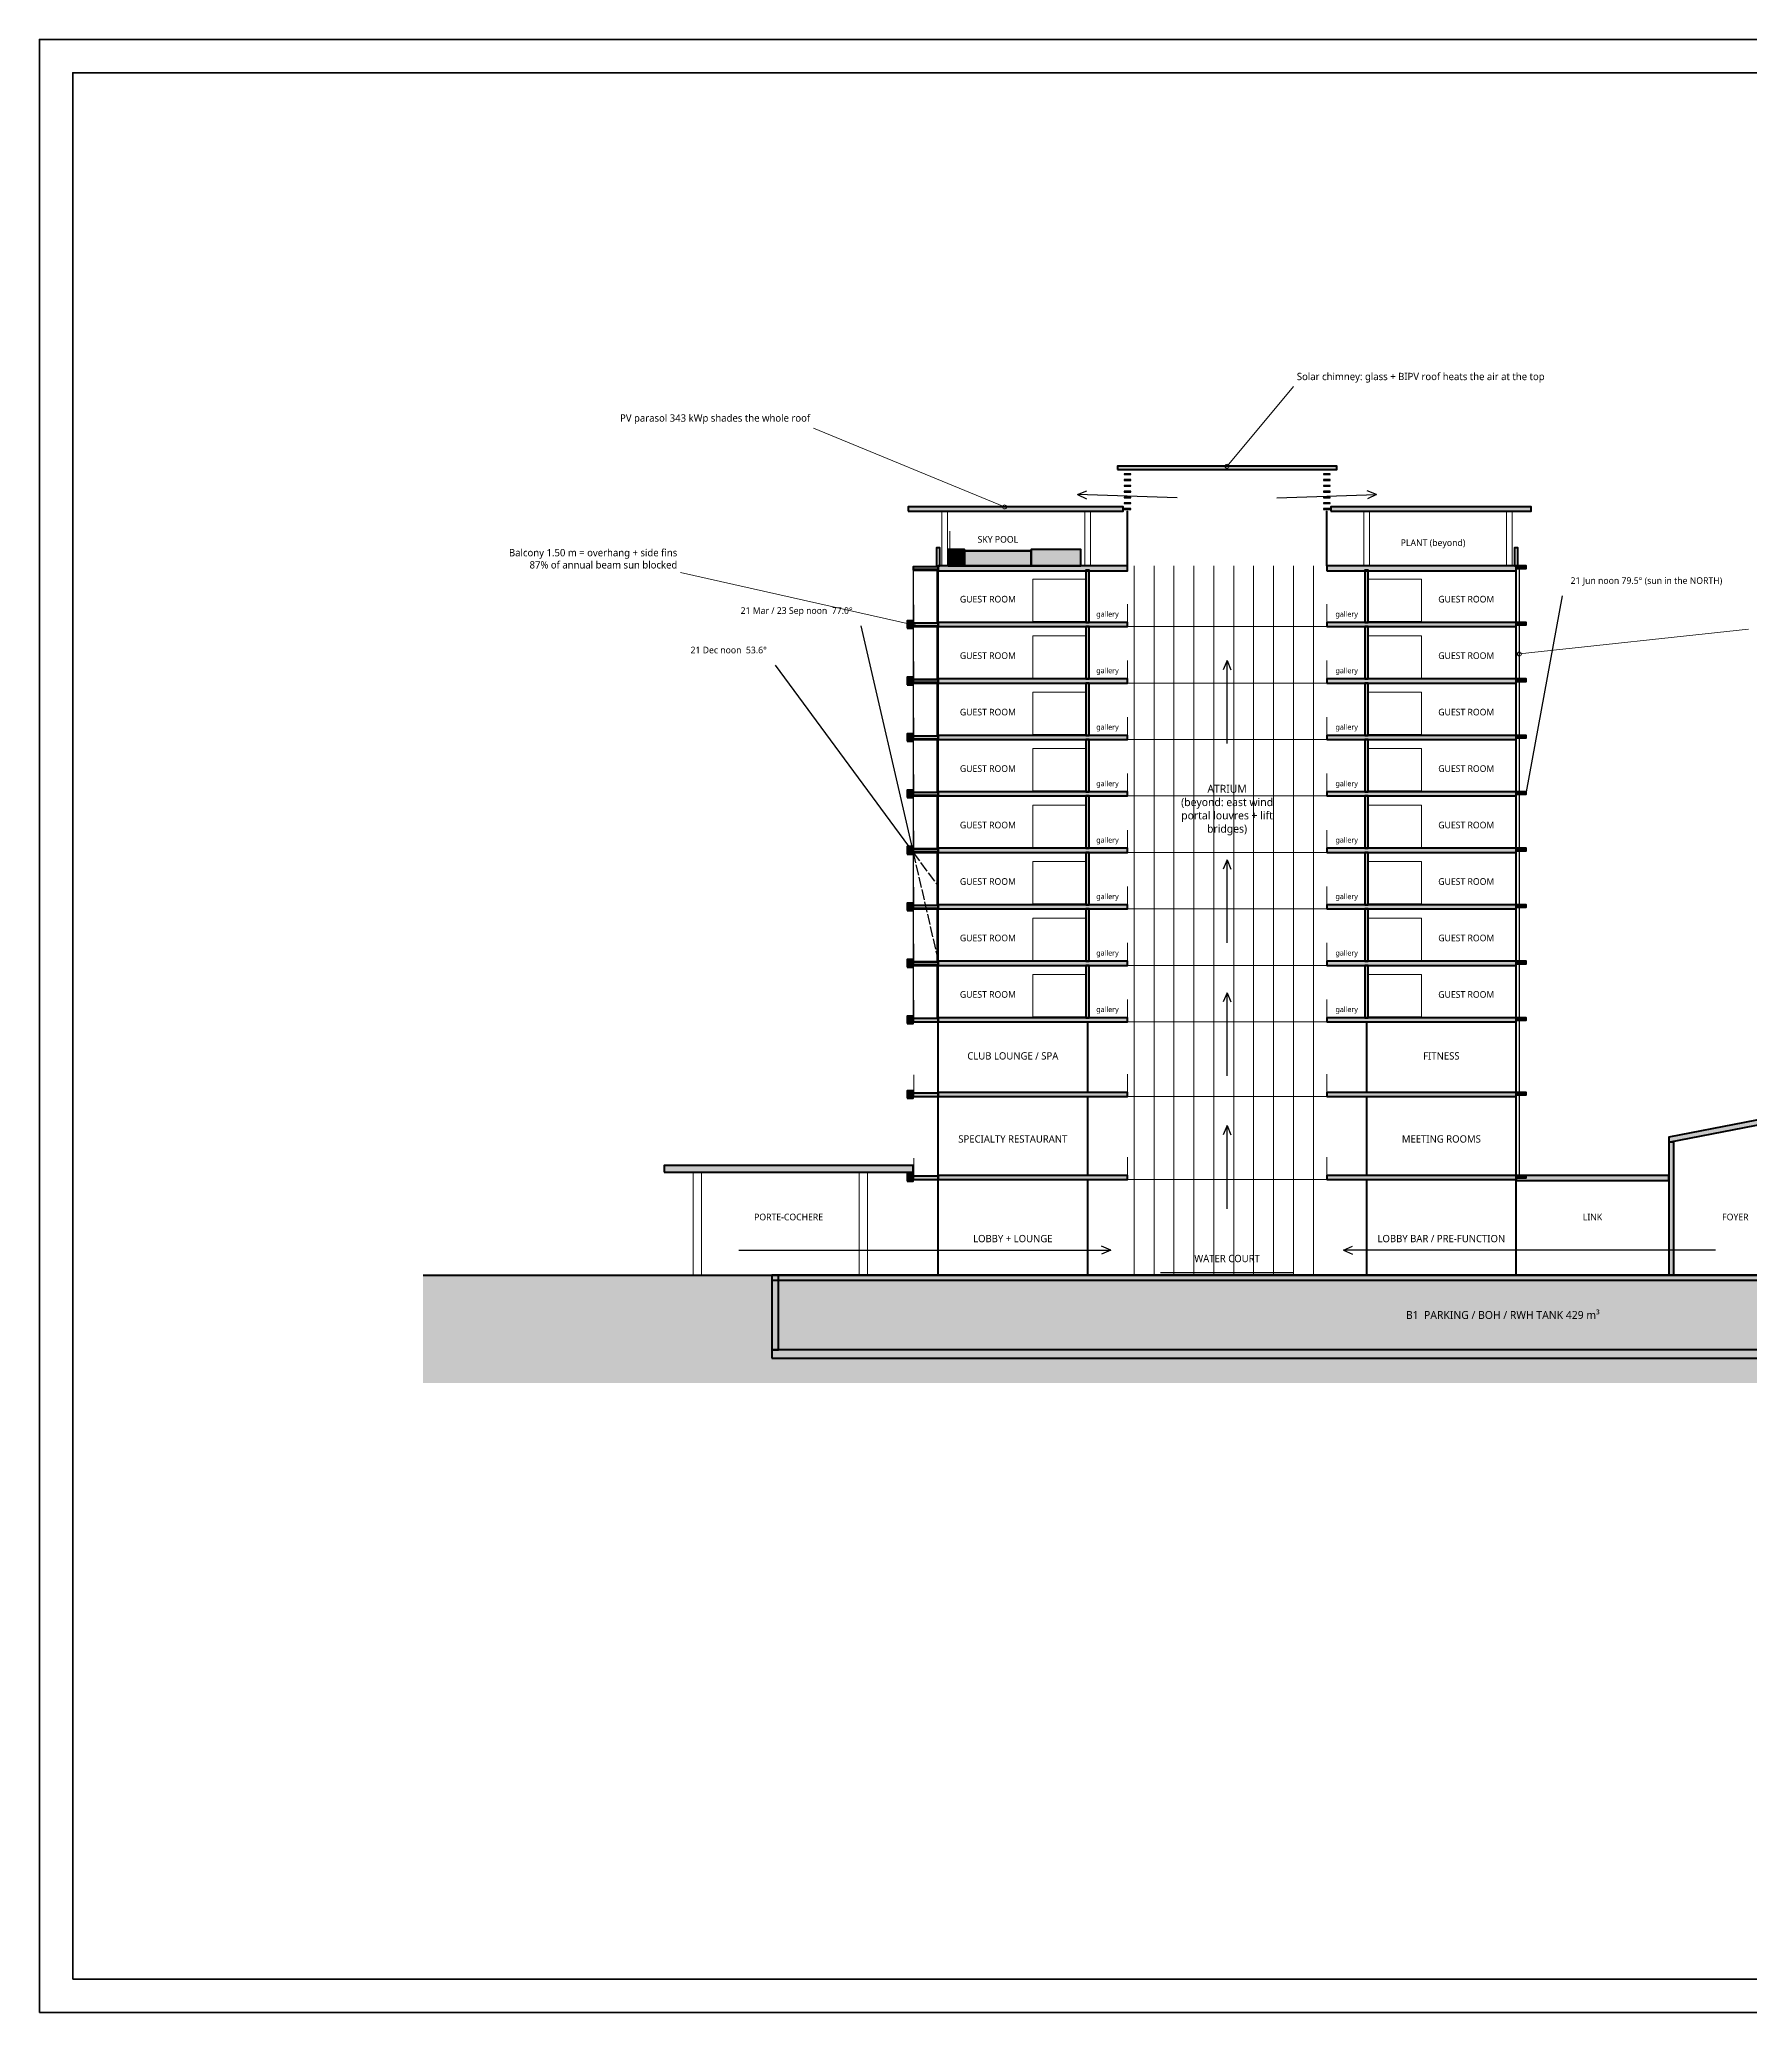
# Model space of a CAD drawing. Header units: metres. Extents: x -18 to 150, y -44 to 74.
# Drawn here: x -18.1 to 84.9, y -44.4 to 74.4 of the extents above; entities that cross this region are included whole.
import ezdxf
from ezdxf.enums import TextEntityAlignment as Align

# ---------------------------------------------------------------- set-up
doc = ezdxf.new("R2010")
doc.units = ezdxf.units.M
doc.header["$LTSCALE"] = 0.5
doc.linetypes.add('DASHED', pattern=[1.524, 1.27, -0.254])
for name, color, linetype, lineweight in [('A-AIR', 5, 'Continuous', 30), ('A-ANNO', 7, 'Continuous', 18), ('A-BEYOND', 8, 'Continuous', 13), ('A-GLAZ', 4, 'Continuous', 18), ('A-HATCH', 8, 'Continuous', 0), ('A-SECT', 7, 'Continuous', 70), ('A-SHAD', 30, 'Continuous', 25), ('A-SUN', 1, 'Continuous', 25), ('A-TTLB', 7, 'Continuous', 35), ('A-WALL', 7, 'Continuous', 50), ('L-WATR', 5, 'Continuous', 25)]:
    doc.layers.add(name, color=color, linetype=linetype, lineweight=lineweight)
doc.styles.add('OpenSans', font='OpenSans-Regular.ttf')

msp = doc.modelspace()

# ---------------------------------------------------------------- hatches: boundary and pattern name
at = {"layer": 'A-HATCH'}
for color, points in [(5, [(46.8, 48.5), (60, 48.5), (60, 48.7), (46.8, 48.7)]), (5, [(34.2, 46), (47.15, 46), (47.15, 46.25), (34.2, 46.25)]), (5, [(59.65, 46), (71.7, 46), (71.7, 46.25), (59.65, 46.25)]), (33, [(36.6, 42.7), (37.6, 42.7), (37.6, 43.7), (36.6, 43.7)]), (7, [(37.6, 42.7), (41.6, 42.7), (41.6, 43.6), (37.6, 43.6)]), (33, [(41.6, 42.7), (44.6, 42.7), (44.6, 43.7), (41.6, 43.7)]), (7, [(34.5, 42.45), (36, 42.45), (36, 42.65), (34.5, 42.65)]), (7, [(36, 42.4), (47.4, 42.4), (47.4, 42.7), (36, 42.7)]), (253, [(44.9, 39.3), (45.1, 39.3), (45.1, 42.45), (44.9, 42.45)]), (7, [(59.4, 42.4), (70.8, 42.4), (70.8, 42.7), (59.4, 42.7)]), (253, [(61.7, 39.3), (61.9, 39.3), (61.9, 42.45), (61.7, 42.45)]), (7, [(70.8, 42.55), (71.4, 42.55), (71.4, 42.7), (70.8, 42.7)]), (3, [(34.14, 38.95), (34.5, 38.95), (34.5, 39.4), (34.14, 39.4)]), (7, [(34.5, 39.05), (36, 39.05), (36, 39.25), (34.5, 39.25)]), (7, [(36, 39.05), (47.4, 39.05), (47.4, 39.3), (36, 39.3)]), (7, [(59.4, 39.05), (70.8, 39.05), (70.8, 39.3), (59.4, 39.3)]), (7, [(70.8, 39.15), (71.4, 39.15), (71.4, 39.3), (70.8, 39.3)]), (253, [(44.9, 35.9), (45.1, 35.9), (45.1, 39.05), (44.9, 39.05)]), (253, [(61.7, 35.9), (61.9, 35.9), (61.9, 39.05), (61.7, 39.05)]), (3, [(34.14, 35.55), (34.5, 35.55), (34.5, 36), (34.14, 36)]), (7, [(34.5, 35.65), (36, 35.65), (36, 35.85), (34.5, 35.85)]), (7, [(36, 35.65), (47.4, 35.65), (47.4, 35.9), (36, 35.9)]), (253, [(44.9, 32.5), (45.1, 32.5), (45.1, 35.65), (44.9, 35.65)]), (7, [(59.4, 35.65), (70.8, 35.65), (70.8, 35.9), (59.4, 35.9)]), (253, [(61.7, 32.5), (61.9, 32.5), (61.9, 35.65), (61.7, 35.65)]), (7, [(70.8, 35.75), (71.4, 35.75), (71.4, 35.9), (70.8, 35.9)]), (3, [(34.14, 32.15), (34.5, 32.15), (34.5, 32.6), (34.14, 32.6)]), (7, [(34.5, 32.25), (36, 32.25), (36, 32.45), (34.5, 32.45)]), (7, [(36, 32.25), (47.4, 32.25), (47.4, 32.5), (36, 32.5)]), (253, [(44.9, 29.1), (45.1, 29.1), (45.1, 32.25), (44.9, 32.25)]), (7, [(59.4, 32.25), (70.8, 32.25), (70.8, 32.5), (59.4, 32.5)]), (253, [(61.7, 29.1), (61.9, 29.1), (61.9, 32.25), (61.7, 32.25)]), (7, [(70.8, 32.35), (71.4, 32.35), (71.4, 32.5), (70.8, 32.5)]), (3, [(34.14, 28.75), (34.5, 28.75), (34.5, 29.2), (34.14, 29.2)]), (7, [(34.5, 28.85), (36, 28.85), (36, 29.05), (34.5, 29.05)]), (7, [(36, 28.85), (47.4, 28.85), (47.4, 29.1), (36, 29.1)]), (253, [(44.9, 25.7), (45.1, 25.7), (45.1, 28.85), (44.9, 28.85)]), (7, [(59.4, 28.85), (70.8, 28.85), (70.8, 29.1), (59.4, 29.1)]), (253, [(61.7, 25.7), (61.9, 25.7), (61.9, 28.85), (61.7, 28.85)]), (7, [(70.8, 28.95), (71.4, 28.95), (71.4, 29.1), (70.8, 29.1)]), (3, [(34.14, 25.35), (34.5, 25.35), (34.5, 25.8), (34.14, 25.8)]), (7, [(34.5, 25.45), (36, 25.45), (36, 25.65), (34.5, 25.65)]), (7, [(36, 25.45), (47.4, 25.45), (47.4, 25.7), (36, 25.7)]), (253, [(44.9, 22.3), (45.1, 22.3), (45.1, 25.45), (44.9, 25.45)]), (7, [(59.4, 25.45), (70.8, 25.45), (70.8, 25.7), (59.4, 25.7)]), (253, [(61.7, 22.3), (61.9, 22.3), (61.9, 25.45), (61.7, 25.45)]), (7, [(70.8, 25.55), (71.4, 25.55), (71.4, 25.7), (70.8, 25.7)]), (3, [(34.14, 21.95), (34.5, 21.95), (34.5, 22.4), (34.14, 22.4)]), (7, [(34.5, 22.05), (36, 22.05), (36, 22.25), (34.5, 22.25)]), (7, [(36, 22.05), (47.4, 22.05), (47.4, 22.3), (36, 22.3)]), (253, [(44.9, 18.9), (45.1, 18.9), (45.1, 22.05), (44.9, 22.05)]), (7, [(59.4, 22.05), (70.8, 22.05), (70.8, 22.3), (59.4, 22.3)]), (253, [(61.7, 18.9), (61.9, 18.9), (61.9, 22.05), (61.7, 22.05)]), (7, [(70.8, 22.15), (71.4, 22.15), (71.4, 22.3), (70.8, 22.3)]), (3, [(34.14, 18.55), (34.5, 18.55), (34.5, 19), (34.14, 19)]), (7, [(34.5, 18.65), (36, 18.65), (36, 18.85), (34.5, 18.85)]), (7, [(36, 18.65), (47.4, 18.65), (47.4, 18.9), (36, 18.9)]), (253, [(44.9, 15.5), (45.1, 15.5), (45.1, 18.65), (44.9, 18.65)]), (7, [(59.4, 18.65), (70.8, 18.65), (70.8, 18.9), (59.4, 18.9)]), (253, [(61.7, 15.5), (61.9, 15.5), (61.9, 18.65), (61.7, 18.65)]), (7, [(70.8, 18.75), (71.4, 18.75), (71.4, 18.9), (70.8, 18.9)]), (3, [(34.14, 15.15), (34.5, 15.15), (34.5, 15.6), (34.14, 15.6)]), (7, [(34.5, 15.25), (36, 15.25), (36, 15.45), (34.5, 15.45)]), (7, [(36, 15.25), (47.4, 15.25), (47.4, 15.5), (36, 15.5)]), (7, [(59.4, 15.25), (70.8, 15.25), (70.8, 15.5), (59.4, 15.5)]), (7, [(70.8, 15.35), (71.4, 15.35), (71.4, 15.5), (70.8, 15.5)]), (3, [(34.14, 10.65), (34.5, 10.65), (34.5, 11.1), (34.14, 11.1)]), (7, [(34.5, 10.75), (36, 10.75), (36, 10.95), (34.5, 10.95)]), (7, [(36, 10.75), (47.4, 10.75), (47.4, 11), (36, 11)]), (7, [(59.4, 10.75), (70.8, 10.75), (70.8, 11), (59.4, 11)]), (7, [(70.8, 10.85), (71.4, 10.85), (71.4, 11), (70.8, 11)]), (7, [(80, 8), (89.1, 9.769), (89.1, 10.069), (80, 8.3)]), (7, [(80, 0), (80.3, 0), (80.3, 8), (80, 8)]), (5, [(19.5, 6.2), (34.5, 6.2), (34.5, 6.6), (19.5, 6.6)]), (3, [(34.14, 5.65), (34.5, 5.65), (34.5, 6.1), (34.14, 6.1)]), (7, [(34.5, 5.75), (36, 5.75), (36, 5.95), (34.5, 5.95)]), (7, [(36, 5.75), (47.4, 5.75), (47.4, 6), (36, 6)]), (7, [(59.4, 5.75), (70.8, 5.75), (70.8, 6), (59.4, 6)]), (7, [(70.8, 5.85), (71.4, 5.85), (71.4, 6), (70.8, 6)]), (7, [(70.8, 5.7), (80, 5.7), (80, 6), (70.8, 6)]), (255, [(26, -5), (114, -5), (114, 0), (26, 0)]), (7, [(26, -4.5), (26.4, -4.5), (26.4, 0), (26, 0)]), (7, [(26, -0.3), (114, -0.3), (114, 0), (26, 0)]), (7, [(26, -5), (114, -5), (114, -4.5), (26, -4.5)])]:
    msp.add_hatch(color=color, dxfattribs=at).paths.add_polyline_path(points)
h = msp.add_hatch(dxfattribs=at)
h.set_pattern_fill('EARTH', scale=0.2)
h.paths.add_polyline_path([(5, -0.02), (115, -0.02), (115, -6.5), (5, -6.5)])

# ---------------------------------------------------------------- linework, layer by layer
at = {"layer": 'A-AIR'}
for p, q in [((44.4, 47), (44.96, 47.215)), ((50.4, 46.8), (44.4, 47)), ((44.4, 47), (44.945, 46.748)), ((56.4, 46.8), (62.4, 47)), ((62.4, 47), (61.84, 47.215)), ((62.4, 47), (61.855, 46.748)), ((53.4, 37), (53.166, 36.447)), ((53.4, 32), (53.4, 37)), ((53.4, 37), (53.634, 36.447)), ((53.4, 25), (53.166, 24.447)), ((53.4, 20), (53.4, 25)), ((53.4, 25), (53.634, 24.447)), ((53.4, 17), (53.166, 16.447)), ((53.4, 12), (53.4, 17)), ((53.4, 17), (53.634, 16.447)), ((53.4, 9), (53.166, 8.447)), ((53.4, 4), (53.4, 9)), ((53.4, 9), (53.634, 8.447)), ((24, 1.5), (46.4, 1.5)), ((46.4, 1.5), (45.847, 1.734)), ((46.4, 1.5), (45.847, 1.266)), ((60.4, 1.5), (60.953, 1.734)), ((82.8, 1.5), (60.4, 1.5)), ((60.4, 1.5), (60.953, 1.266))]:
    msp.add_line(p, q, dxfattribs=at)
at = {"layer": 'A-ANNO'}
for p, q in [((53.4, 48.7), (57.4, 53.5)), ((40, 46.25), (28.5, 51)), ((34.5, 39.15), (20.5, 42.3)), ((71, 37.4), (84.8, 38.9))]:
    msp.add_line(p, q, dxfattribs=at)
for centre in [(53.4, 48.7), (40, 46.25), (34.5, 39.15), (71, 37.4)]:
    msp.add_circle(centre, 0.12, dxfattribs=at)
at = {"layer": 'A-BEYOND'}
for p, q in [((47.8, 0), (47.8, 42.7)), ((49, 0), (49, 42.7)), ((50.2, 0), (50.2, 42.7)), ((51.4, 0), (51.4, 42.7)), ((52.6, 0), (52.6, 42.7)), ((53.8, 0), (53.8, 42.7)), ((55, 0), (55, 42.7)), ((56.2, 0), (56.2, 42.7)), ((57.4, 0), (57.4, 42.7)), ((58.6, 0), (58.6, 42.7)), ((47.4, 39.05), (59.4, 39.05)), ((47.4, 35.65), (59.4, 35.65)), ((47.4, 32.25), (59.4, 32.25)), ((47.4, 28.85), (59.4, 28.85)), ((47.4, 25.45), (59.4, 25.45)), ((47.4, 22.05), (59.4, 22.05)), ((47.4, 18.65), (59.4, 18.65)), ((47.4, 15.25), (59.4, 15.25)), ((47.4, 10.75), (59.4, 10.75)), ((47.4, 5.75), (59.4, 5.75))]:
    msp.add_line(p, q, dxfattribs=at)
for points in [[(36.23, 42.7), (36.57, 42.7), (36.57, 46), (36.23, 46)], [(44.83, 42.7), (45.17, 42.7), (45.17, 46), (44.83, 46)], [(61.63, 42.7), (61.97, 42.7), (61.97, 46), (61.63, 46)], [(70.23, 42.7), (70.57, 42.7), (70.57, 46), (70.23, 46)], [(41.7, 39.35), (44.9, 39.35), (44.9, 41.9), (41.7, 41.9)], [(61.9, 39.35), (65.1, 39.35), (65.1, 41.9), (61.9, 41.9)], [(41.7, 35.95), (44.9, 35.95), (44.9, 38.5), (41.7, 38.5)], [(61.9, 35.95), (65.1, 35.95), (65.1, 38.5), (61.9, 38.5)], [(41.7, 32.55), (44.9, 32.55), (44.9, 35.1), (41.7, 35.1)], [(61.9, 32.55), (65.1, 32.55), (65.1, 35.1), (61.9, 35.1)], [(41.7, 29.15), (44.9, 29.15), (44.9, 31.7), (41.7, 31.7)], [(61.9, 29.15), (65.1, 29.15), (65.1, 31.7), (61.9, 31.7)], [(41.7, 25.75), (44.9, 25.75), (44.9, 28.3), (41.7, 28.3)], [(61.9, 25.75), (65.1, 25.75), (65.1, 28.3), (61.9, 28.3)], [(41.7, 22.35), (44.9, 22.35), (44.9, 24.9), (41.7, 24.9)], [(61.9, 22.35), (65.1, 22.35), (65.1, 24.9), (61.9, 24.9)], [(41.7, 18.95), (44.9, 18.95), (44.9, 21.5), (41.7, 21.5)], [(61.9, 18.95), (65.1, 18.95), (65.1, 21.5), (61.9, 21.5)], [(41.7, 15.55), (44.9, 15.55), (44.9, 18.1), (41.7, 18.1)], [(61.9, 15.55), (65.1, 15.55), (65.1, 18.1), (61.9, 18.1)], [(21.25, 0), (21.75, 0), (21.75, 6.2), (21.25, 6.2)], [(31.25, 0), (31.75, 0), (31.75, 6.2), (31.25, 6.2)]]:
    msp.add_lwpolyline(points, close=True, dxfattribs=at)
at = {"layer": 'A-GLAZ'}
for p, q in [((36.7, 43.7), (36.7, 44.8)), ((47.4, 39.3), (47.4, 40.4)), ((59.4, 39.3), (59.4, 40.4)), ((34.55, 39.25), (34.55, 40.35)), ((34.55, 35.85), (34.55, 36.95)), ((47.4, 35.9), (47.4, 37)), ((59.4, 35.9), (59.4, 37)), ((34.55, 32.45), (34.55, 33.55)), ((47.4, 32.5), (47.4, 33.6)), ((59.4, 32.5), (59.4, 33.6)), ((34.55, 29.05), (34.55, 30.15)), ((47.4, 29.1), (47.4, 30.2)), ((59.4, 29.1), (59.4, 30.2)), ((34.55, 25.65), (34.55, 26.75)), ((47.4, 25.7), (47.4, 26.8)), ((59.4, 25.7), (59.4, 26.8)), ((34.55, 22.25), (34.55, 23.35)), ((47.4, 22.3), (47.4, 23.4)), ((59.4, 22.3), (59.4, 23.4)), ((34.55, 18.85), (34.55, 19.95)), ((47.4, 18.9), (47.4, 20)), ((59.4, 18.9), (59.4, 20)), ((34.55, 15.45), (34.55, 16.55)), ((47.4, 15.5), (47.4, 16.6)), ((59.4, 15.5), (59.4, 16.6)), ((34.55, 10.95), (34.55, 12.05)), ((47.4, 11), (47.4, 12.1)), ((59.4, 11), (59.4, 12.1)), ((34.55, 5.95), (34.55, 7.05)), ((47.4, 6), (47.4, 7.1)), ((59.4, 6), (59.4, 7.1))]:
    msp.add_line(p, q, dxfattribs=at)
for points in [[(47.37, 42.7), (47.43, 42.7), (47.43, 46), (47.37, 46)], [(59.37, 42.7), (59.43, 42.7), (59.43, 46), (59.37, 46)], [(35.97, 39.3), (36.03, 39.3), (36.03, 42.45), (35.97, 42.45)], [(70.77, 39.3), (70.83, 39.3), (70.83, 42.45), (70.77, 42.45)], [(35.97, 35.9), (36.03, 35.9), (36.03, 39.05), (35.97, 39.05)], [(70.77, 35.9), (70.83, 35.9), (70.83, 39.05), (70.77, 39.05)], [(35.97, 32.5), (36.03, 32.5), (36.03, 35.65), (35.97, 35.65)], [(70.77, 32.5), (70.83, 32.5), (70.83, 35.65), (70.77, 35.65)], [(35.97, 29.1), (36.03, 29.1), (36.03, 32.25), (35.97, 32.25)], [(70.77, 29.1), (70.83, 29.1), (70.83, 32.25), (70.77, 32.25)], [(35.97, 25.7), (36.03, 25.7), (36.03, 28.85), (35.97, 28.85)], [(70.77, 25.7), (70.83, 25.7), (70.83, 28.85), (70.77, 28.85)], [(35.97, 22.3), (36.03, 22.3), (36.03, 25.45), (35.97, 25.45)], [(70.77, 22.3), (70.83, 22.3), (70.83, 25.45), (70.77, 25.45)], [(35.97, 18.9), (36.03, 18.9), (36.03, 22.05), (35.97, 22.05)], [(70.77, 18.9), (70.83, 18.9), (70.83, 22.05), (70.77, 22.05)], [(35.97, 15.5), (36.03, 15.5), (36.03, 18.65), (35.97, 18.65)], [(70.77, 15.5), (70.83, 15.5), (70.83, 18.65), (70.77, 18.65)], [(35.97, 11), (36.03, 11), (36.03, 15.25), (35.97, 15.25)], [(44.97, 11), (45.03, 11), (45.03, 15.25), (44.97, 15.25)], [(61.77, 11), (61.83, 11), (61.83, 15.25), (61.77, 15.25)], [(70.77, 11), (70.83, 11), (70.83, 15.25), (70.77, 15.25)], [(35.97, 6), (36.03, 6), (36.03, 10.75), (35.97, 10.75)], [(44.97, 6), (45.03, 6), (45.03, 10.75), (44.97, 10.75)], [(61.77, 6), (61.83, 6), (61.83, 10.75), (61.77, 10.75)], [(70.77, 6), (70.83, 6), (70.83, 10.75), (70.77, 10.75)], [(35.97, 0), (36.03, 0), (36.03, 5.75), (35.97, 5.75)], [(44.97, 0), (45.03, 0), (45.03, 5.75), (44.97, 5.75)], [(61.77, 0), (61.83, 0), (61.83, 5.75), (61.77, 5.75)], [(70.77, 0), (70.83, 0), (70.83, 5.75), (70.77, 5.75)]]:
    msp.add_lwpolyline(points, close=True, dxfattribs=at)
at = {"layer": 'A-SECT'}
msp.add_line((5, 0), (125, 0), dxfattribs=at)
for points in [[(46.8, 48.5), (60, 48.5), (60, 48.7), (46.8, 48.7)], [(34.2, 46), (47.15, 46), (47.15, 46.25), (34.2, 46.25)], [(59.65, 46), (71.7, 46), (71.7, 46.25), (59.65, 46.25)], [(35.9, 42.7), (36.1, 42.7), (36.1, 43.8), (35.9, 43.8)], [(36.6, 42.7), (37.6, 42.7), (37.6, 43.7), (36.6, 43.7)], [(37.6, 42.7), (41.6, 42.7), (41.6, 43.6), (37.6, 43.6)], [(41.6, 42.7), (44.6, 42.7), (44.6, 43.7), (41.6, 43.7)], [(70.7, 42.7), (70.9, 42.7), (70.9, 43.8), (70.7, 43.8)], [(34.5, 42.45), (36, 42.45), (36, 42.65), (34.5, 42.65)], [(36, 42.4), (47.4, 42.4), (47.4, 42.7), (36, 42.7)], [(59.4, 42.4), (70.8, 42.4), (70.8, 42.7), (59.4, 42.7)], [(70.8, 42.55), (71.4, 42.55), (71.4, 42.7), (70.8, 42.7)], [(34.14, 38.95), (34.5, 38.95), (34.5, 39.4), (34.14, 39.4)], [(34.5, 39.05), (36, 39.05), (36, 39.25), (34.5, 39.25)], [(36, 39.05), (47.4, 39.05), (47.4, 39.3), (36, 39.3)], [(59.4, 39.05), (70.8, 39.05), (70.8, 39.3), (59.4, 39.3)], [(70.8, 39.15), (71.4, 39.15), (71.4, 39.3), (70.8, 39.3)], [(34.14, 35.55), (34.5, 35.55), (34.5, 36), (34.14, 36)], [(34.5, 35.65), (36, 35.65), (36, 35.85), (34.5, 35.85)], [(36, 35.65), (47.4, 35.65), (47.4, 35.9), (36, 35.9)], [(59.4, 35.65), (70.8, 35.65), (70.8, 35.9), (59.4, 35.9)], [(70.8, 35.75), (71.4, 35.75), (71.4, 35.9), (70.8, 35.9)], [(34.14, 32.15), (34.5, 32.15), (34.5, 32.6), (34.14, 32.6)], [(34.5, 32.25), (36, 32.25), (36, 32.45), (34.5, 32.45)], [(36, 32.25), (47.4, 32.25), (47.4, 32.5), (36, 32.5)], [(59.4, 32.25), (70.8, 32.25), (70.8, 32.5), (59.4, 32.5)], [(70.8, 32.35), (71.4, 32.35), (71.4, 32.5), (70.8, 32.5)], [(34.14, 28.75), (34.5, 28.75), (34.5, 29.2), (34.14, 29.2)], [(34.5, 28.85), (36, 28.85), (36, 29.05), (34.5, 29.05)], [(36, 28.85), (47.4, 28.85), (47.4, 29.1), (36, 29.1)], [(59.4, 28.85), (70.8, 28.85), (70.8, 29.1), (59.4, 29.1)], [(70.8, 28.95), (71.4, 28.95), (71.4, 29.1), (70.8, 29.1)], [(34.14, 25.35), (34.5, 25.35), (34.5, 25.8), (34.14, 25.8)], [(34.5, 25.45), (36, 25.45), (36, 25.65), (34.5, 25.65)], [(36, 25.45), (47.4, 25.45), (47.4, 25.7), (36, 25.7)], [(59.4, 25.45), (70.8, 25.45), (70.8, 25.7), (59.4, 25.7)], [(70.8, 25.55), (71.4, 25.55), (71.4, 25.7), (70.8, 25.7)], [(34.14, 21.95), (34.5, 21.95), (34.5, 22.4), (34.14, 22.4)], [(34.5, 22.05), (36, 22.05), (36, 22.25), (34.5, 22.25)], [(36, 22.05), (47.4, 22.05), (47.4, 22.3), (36, 22.3)], [(59.4, 22.05), (70.8, 22.05), (70.8, 22.3), (59.4, 22.3)], [(70.8, 22.15), (71.4, 22.15), (71.4, 22.3), (70.8, 22.3)], [(34.14, 18.55), (34.5, 18.55), (34.5, 19), (34.14, 19)], [(34.5, 18.65), (36, 18.65), (36, 18.85), (34.5, 18.85)], [(36, 18.65), (47.4, 18.65), (47.4, 18.9), (36, 18.9)], [(59.4, 18.65), (70.8, 18.65), (70.8, 18.9), (59.4, 18.9)], [(70.8, 18.75), (71.4, 18.75), (71.4, 18.9), (70.8, 18.9)], [(34.14, 15.15), (34.5, 15.15), (34.5, 15.6), (34.14, 15.6)], [(34.5, 15.25), (36, 15.25), (36, 15.45), (34.5, 15.45)], [(36, 15.25), (47.4, 15.25), (47.4, 15.5), (36, 15.5)], [(59.4, 15.25), (70.8, 15.25), (70.8, 15.5), (59.4, 15.5)], [(70.8, 15.35), (71.4, 15.35), (71.4, 15.5), (70.8, 15.5)], [(34.14, 10.65), (34.5, 10.65), (34.5, 11.1), (34.14, 11.1)], [(34.5, 10.75), (36, 10.75), (36, 10.95), (34.5, 10.95)], [(36, 10.75), (47.4, 10.75), (47.4, 11), (36, 11)], [(59.4, 10.75), (70.8, 10.75), (70.8, 11), (59.4, 11)], [(70.8, 10.85), (71.4, 10.85), (71.4, 11), (70.8, 11)], [(80, 8), (89.1, 9.769), (89.1, 10.069), (80, 8.3)], [(80, 0), (80.3, 0), (80.3, 8), (80, 8)], [(19.5, 6.2), (34.5, 6.2), (34.5, 6.6), (19.5, 6.6)], [(34.14, 5.65), (34.5, 5.65), (34.5, 6.1), (34.14, 6.1)], [(34.5, 5.75), (36, 5.75), (36, 5.95), (34.5, 5.95)], [(36, 5.75), (47.4, 5.75), (47.4, 6), (36, 6)], [(59.4, 5.75), (70.8, 5.75), (70.8, 6), (59.4, 6)], [(70.8, 5.85), (71.4, 5.85), (71.4, 6), (70.8, 6)], [(70.8, 5.7), (80, 5.7), (80, 6), (70.8, 6)], [(26, -4.5), (26.4, -4.5), (26.4, 0), (26, 0)], [(26, -0.3), (114, -0.3), (114, 0), (26, 0)], [(26, -5), (114, -5), (114, -4.5), (26, -4.5)]]:
    msp.add_lwpolyline(points, close=True, dxfattribs=at)
at = {"layer": 'A-SHAD'}
for points in [[(47.2, 48.2), (47.6, 48.2), (47.6, 48.25), (47.2, 48.25)], [(47.2, 47.85), (47.6, 47.85), (47.6, 47.9), (47.2, 47.9)], [(47.2, 47.5), (47.6, 47.5), (47.6, 47.55), (47.2, 47.55)], [(59.2, 48.2), (59.6, 48.2), (59.6, 48.25), (59.2, 48.25)], [(59.2, 47.85), (59.6, 47.85), (59.6, 47.9), (59.2, 47.9)], [(59.2, 47.5), (59.6, 47.5), (59.6, 47.55), (59.2, 47.55)], [(47.2, 47.15), (47.6, 47.15), (47.6, 47.2), (47.2, 47.2)], [(47.2, 46.8), (47.6, 46.8), (47.6, 46.85), (47.2, 46.85)], [(47.2, 46.45), (47.6, 46.45), (47.6, 46.5), (47.2, 46.5)], [(59.2, 47.15), (59.6, 47.15), (59.6, 47.2), (59.2, 47.2)], [(59.2, 46.8), (59.6, 46.8), (59.6, 46.85), (59.2, 46.85)], [(59.2, 46.45), (59.6, 46.45), (59.6, 46.5), (59.2, 46.5)], [(47.2, 46.1), (47.6, 46.1), (47.6, 46.15), (47.2, 46.15)], [(59.2, 46.1), (59.6, 46.1), (59.6, 46.15), (59.2, 46.15)], [(34.5, 39.3), (35.95, 39.3), (35.95, 42.5), (34.5, 42.5)], [(70.8, 39.3), (71, 39.3), (71, 42.55), (70.8, 42.55)], [(34.5, 35.9), (35.95, 35.9), (35.95, 39.1), (34.5, 39.1)], [(70.8, 35.9), (71, 35.9), (71, 39.15), (70.8, 39.15)], [(34.5, 32.5), (35.95, 32.5), (35.95, 35.7), (34.5, 35.7)], [(70.8, 32.5), (71, 32.5), (71, 35.75), (70.8, 35.75)], [(34.5, 29.1), (35.95, 29.1), (35.95, 32.3), (34.5, 32.3)], [(70.8, 29.1), (71, 29.1), (71, 32.35), (70.8, 32.35)], [(34.5, 25.7), (35.95, 25.7), (35.95, 28.9), (34.5, 28.9)], [(70.8, 25.7), (71, 25.7), (71, 28.95), (70.8, 28.95)], [(34.5, 22.3), (35.95, 22.3), (35.95, 25.5), (34.5, 25.5)], [(70.8, 22.3), (71, 22.3), (71, 25.55), (70.8, 25.55)], [(34.5, 18.9), (35.95, 18.9), (35.95, 22.1), (34.5, 22.1)], [(70.8, 18.9), (71, 18.9), (71, 22.15), (70.8, 22.15)], [(34.5, 15.5), (35.95, 15.5), (35.95, 18.7), (34.5, 18.7)], [(70.8, 15.5), (71, 15.5), (71, 18.75), (70.8, 18.75)], [(70.8, 11), (71, 11), (71, 15.35), (70.8, 15.35)], [(70.8, 6), (71, 6), (71, 10.85), (70.8, 10.85)]]:
    msp.add_lwpolyline(points, close=True, dxfattribs=at)
at = {"layer": 'A-SUN'}
for p, q in [((73.581, 40.9), (71.4, 29.1)), ((31.358, 39.093), (34.5, 25.45)), ((26.19, 36.717), (34.5, 25.45))]:
    msp.add_line(p, q, dxfattribs=at)
at = {"layer": 'A-SUN', "linetype": 'DASHED'}
for q in [(36, 23.416), (36, 18.937)]:
    msp.add_line((34.5, 25.45), q, dxfattribs=at)
at = {"layer": 'A-TTLB'}
for points in [[(-18.1, -44.4), (150.1, -44.4), (150.1, 74.4), (-18.1, 74.4)], [(-16.1, -42.4), (148.1, -42.4), (148.1, 72.4), (-16.1, 72.4)]]:
    msp.add_lwpolyline(points, close=True, dxfattribs=at)
at = {"layer": 'A-WALL'}
for points in [[(44.9, 39.3), (45.1, 39.3), (45.1, 42.45), (44.9, 42.45)], [(61.7, 39.3), (61.9, 39.3), (61.9, 42.45), (61.7, 42.45)], [(44.9, 35.9), (45.1, 35.9), (45.1, 39.05), (44.9, 39.05)], [(61.7, 35.9), (61.9, 35.9), (61.9, 39.05), (61.7, 39.05)], [(44.9, 32.5), (45.1, 32.5), (45.1, 35.65), (44.9, 35.65)], [(61.7, 32.5), (61.9, 32.5), (61.9, 35.65), (61.7, 35.65)], [(44.9, 29.1), (45.1, 29.1), (45.1, 32.25), (44.9, 32.25)], [(61.7, 29.1), (61.9, 29.1), (61.9, 32.25), (61.7, 32.25)], [(44.9, 25.7), (45.1, 25.7), (45.1, 28.85), (44.9, 28.85)], [(61.7, 25.7), (61.9, 25.7), (61.9, 28.85), (61.7, 28.85)], [(44.9, 22.3), (45.1, 22.3), (45.1, 25.45), (44.9, 25.45)], [(61.7, 22.3), (61.9, 22.3), (61.9, 25.45), (61.7, 25.45)], [(44.9, 18.9), (45.1, 18.9), (45.1, 22.05), (44.9, 22.05)], [(61.7, 18.9), (61.9, 18.9), (61.9, 22.05), (61.7, 22.05)], [(44.9, 15.5), (45.1, 15.5), (45.1, 18.65), (44.9, 18.65)], [(61.7, 15.5), (61.9, 15.5), (61.9, 18.65), (61.7, 18.65)]]:
    msp.add_lwpolyline(points, close=True, dxfattribs=at)
at = {"layer": 'L-WATR'}
for p, q in [((37.6, 43.65), (41.6, 43.65)), ((49.4, 0.15), (57.4, 0.15))]:
    msp.add_line(p, q, dxfattribs=at)

# ---------------------------------------------------------------- texts
at = {"layer": 'A-ANNO', "style": 'OpenSans'}
for s, height, p in [('SKY POOL', 0.4, (39.6, 44.3)), ('PLANT (beyond)', 0.4, (65.8, 44.1)), ('GUEST ROOM', 0.4, (39, 40.7)), ('GUEST ROOM', 0.4, (67.8, 40.7)), ('gallery', 0.32, (46.2, 39.8)), ('gallery', 0.32, (60.6, 39.8)), ('GUEST ROOM', 0.4, (39, 37.3)), ('GUEST ROOM', 0.4, (67.8, 37.3)), ('gallery', 0.32, (46.2, 36.4)), ('gallery', 0.32, (60.6, 36.4)), ('GUEST ROOM', 0.4, (39, 33.9)), ('GUEST ROOM', 0.4, (67.8, 33.9)), ('gallery', 0.32, (46.2, 33)), ('gallery', 0.32, (60.6, 33)), ('GUEST ROOM', 0.4, (39, 30.5)), ('gallery', 0.32, (46.2, 29.6)), ('gallery', 0.32, (60.6, 29.6)), ('GUEST ROOM', 0.4, (67.8, 30.5)), ('GUEST ROOM', 0.4, (39, 27.1)), ('gallery', 0.32, (46.2, 26.2)), ('gallery', 0.32, (60.6, 26.2)), ('GUEST ROOM', 0.4, (67.8, 27.1)), ('GUEST ROOM', 0.4, (39, 23.7)), ('GUEST ROOM', 0.4, (67.8, 23.7)), ('gallery', 0.32, (46.2, 22.8)), ('gallery', 0.32, (60.6, 22.8)), ('GUEST ROOM', 0.4, (39, 20.3)), ('GUEST ROOM', 0.4, (67.8, 20.3)), ('gallery', 0.32, (46.2, 19.4)), ('gallery', 0.32, (60.6, 19.4)), ('GUEST ROOM', 0.4, (39, 16.9)), ('GUEST ROOM', 0.4, (67.8, 16.9)), ('gallery', 0.32, (46.2, 16)), ('gallery', 0.32, (60.6, 16)), ('CLUB LOUNGE / SPA', 0.44, (40.5, 13.2)), ('FITNESS', 0.44, (66.3, 13.2)), ('SPECIALTY RESTAURANT', 0.44, (40.5, 8.2)), ('MEETING ROOMS', 0.44, (66.3, 8.2)), ('PORTE-COCHERE', 0.4, (27, 3.5)), ('LINK', 0.4, (75.4, 3.5)), ('FOYER', 0.4, (84, 3.5)), ('LOBBY + LOUNGE', 0.44, (40.5, 2.2)), ('LOBBY BAR / PRE-FUNCTION', 0.44, (66.3, 2.2)), ('WATER COURT', 0.44, (53.4, 1)), ('B1  PARKING / BOH / RWH TANK 429 m³', 0.48, (70, -2.4))]:
    msp.add_text(s, height=height, dxfattribs=at).set_placement(p, align=Align.MIDDLE_CENTER)
for s, insert, char_height, width, attachment_point in [('Solar chimney: glass + BIPV roof heats the air at the top', (57.6, 53.74), 0.44, 19, 7), ('PV parasol 343 kWp shades the whole roof', (28.3, 51.24), 0.44, 19, 9), ('Balcony 1.50 m = overhang + side fins\\P87% of annual beam sun blocked', (20.3, 42.54), 0.44, 19, 9), ('ATRIUM\\P(beyond: east wind portal louvres + lift bridges)', (53.4, 28), 0.48, 7.2, 5)]:
    msp.add_mtext(s, dxfattribs=dict(at, insert=insert, char_height=char_height, width=width, attachment_point=attachment_point))
at = {"layer": 'A-SUN', "style": 'OpenSans'}
msp.add_text('21 Jun noon 79.5° (sun in the NORTH)', height=0.4, dxfattribs=at).set_placement((74.081, 41.5), align=Align.BOTTOM_LEFT)
for s, p in [('21 Mar / 23 Sep noon  77.0°', (30.858, 39.693)), ('21 Dec noon  53.6°', (25.69, 37.317))]:
    msp.add_text(s, height=0.4, dxfattribs=at).set_placement(p, align=Align.BOTTOM_RIGHT)

doc.saveas('drawing.dxf')
